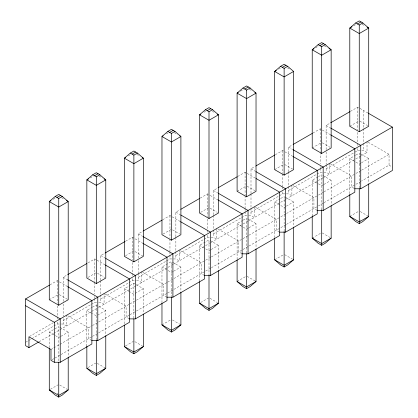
<?xml version="1.0" encoding="UTF-8"?>
<svg xmlns="http://www.w3.org/2000/svg" width="418" height="418" viewBox="0 0 418 418"><rect width="100%" height="100%" fill="white"/><g stroke="black" fill="none" stroke-linecap="round" stroke-linejoin="round"><path stroke-width="0.31" stroke-dasharray="2.09 1.57" d="M53.175 199.318L55.406 198.033M90.183 177.953L93.522 176.025M128.305 155.945L130.531 154.66M166.427 133.938L168.653 132.652M203.989 112.249L205.661 111.287M240.439 91.208L243.778 89.274M278.56 69.195L281.345 67.591M315.569 47.83L318.908 45.902M353.685 25.822L355.917 24.537M49.92 284.877L57.266 280.635L58.938 281.601M63.181 301.451L63.181 277.223L67.136 274.94M88.046 262.865L94.829 258.951L96.506 259.918M100.743 280.133L100.743 255.534L105.268 252.921M125.614 241.176L132.391 237.262L142.81 243.276M138.311 258.078L138.311 233.845L142.831 231.238M162.612 219.816L169.959 215.573L180.372 221.587M175.874 236.76L175.874 212.161L180.393 209.549M200.175 198.127L207.521 193.889L209.752 195.175M213.436 214.706L213.436 190.472L217.956 187.86M237.737 176.443L245.084 172.2L246.761 173.167M250.999 193.388L250.999 168.783L255.523 166.176M275.3 154.754L282.646 150.511L284.324 151.478M288.566 171.699L288.566 147.099L292.522 144.811M312.868 133.065L320.214 128.828L321.886 129.794M326.129 149.644L326.129 125.41L330.084 123.127M350.43 111.381L357.777 107.139L359.449 108.105M49.282 299.763L58.186 294.617M87.958 277.432L95.753 272.933M125.52 255.743L133.316 251.244M163.083 234.059L170.878 229.555M200.65 212.37L208.441 207.871M237.1 191.324L245.45 186.506M274.663 169.64L283.012 164.817M312.225 147.951L320.58 143.128M349.793 126.262L358.696 121.121M29.506 336.453L53.055 322.858M25.618 342.285L31.272 339.019M31.836 338.695L53.311 326.296M53.875 325.967L57.266 324.013L60.814 324.013M63.181 320.596L90.873 304.607M91.438 304.283L94.829 302.324L98.382 302.324M100.743 298.907L128.436 282.923M129 282.594L132.391 280.635L135.944 280.635M138.311 277.223L166.003 261.234M166.568 260.905L169.959 258.951L172.916 258.951M175.874 255.534L203.566 239.545M204.13 239.221L207.521 237.262L210.479 237.262M213.436 233.845L241.129 217.862M241.693 217.532L245.084 215.573L248.041 215.573M250.999 212.161L282.646 193.889L288.566 193.889L291.889 195.807L291.889 184.965M288.566 190.472L320.214 172.2L326.129 172.2L329.457 174.123L329.457 163.276M326.129 168.783L354.386 152.471M354.95 152.147L357.777 150.511L363.691 150.511L367.02 152.434L367.02 141.592M49.282 347.687L49.282 332.091L54.293 329.196M54.847 328.872L58.745 326.625L58.745 361.716M86.845 346.146L86.845 310.402L91.856 307.507M92.409 307.188L96.307 304.936L105.775 310.402L105.775 335.095M124.407 323.809L124.407 288.713L129.418 285.823M129.977 285.499L133.875 283.247L143.337 288.713L143.337 312.758M161.97 302.768L161.97 267.029L171.437 261.563L171.437 296.534M199.538 281.084L199.538 245.34L209 239.875L209 274.971M237.1 259.395L237.1 223.651L242.665 220.438M243.224 220.119L246.563 218.186L246.563 253.162M274.663 237.706L274.663 201.967L280.232 198.749M280.786 198.43L284.125 196.502L284.125 230.945M312.225 216.022L312.225 180.278L317.795 177.065M318.349 176.741L321.693 174.813L321.693 209.789M349.793 193.686L349.793 158.589L355.357 155.376M355.917 155.057L359.255 153.124L359.255 188.22M39.036 341.793L53.055 333.7M53.614 333.376L98.465 307.481M99.029 307.157L136.028 285.797M136.592 285.473L167.425 267.666M167.989 267.342L173.031 264.432M173.595 264.108L204.992 245.983M205.551 245.659L210.599 242.743M211.158 242.419L242.555 224.294M243.114 223.97L248.161 221.059M248.72 220.735L280.117 202.605M280.677 202.281L285.724 199.37M286.283 199.046L317.68 180.921M318.244 180.597L323.286 177.681M323.851 177.357L355.248 159.232M355.807 158.908L360.854 155.998M361.413 155.674L367.02 152.434M60.417 336.589L58.745 337.551L54.847 335.304M60.971 336.265L68.207 332.091L68.207 356.784M105.775 310.402L96.307 315.867L92.409 313.615M143.337 288.713L133.875 294.178L129.977 291.926M173.104 271.528L171.437 272.489L161.97 267.029M173.663 271.204L180.9 267.029L180.9 291.722M210.672 249.839L209 250.805L199.538 245.34M211.226 249.52L218.462 245.34L218.462 269.385M248.235 228.155L246.563 229.116L243.224 227.188M248.788 227.831L256.03 223.651L256.03 248.349M285.797 206.466L284.125 207.427L280.786 205.499M286.356 206.142L293.593 201.967L293.593 226.66M323.36 184.777L321.693 185.744L318.349 183.815M323.919 184.458L331.155 180.278L331.155 204.972M360.927 163.093L359.255 164.055L355.917 162.127M361.481 162.769L368.718 158.589L368.718 183.288M50.98 349.5L53.222 348.204M53.786 347.88L59.393 344.641M59.952 344.317L91.908 325.868M92.467 325.544L98.073 322.309M98.638 321.985L129.47 304.184M130.035 303.86L167.038 282.495M167.597 282.171L210.766 257.248M211.325 256.924L248.329 235.559M248.893 235.235L280.29 217.109M280.849 216.785L285.896 213.87M286.455 213.546L317.852 195.42M318.411 195.096L323.459 192.186M324.018 191.862L355.415 173.736M355.974 173.413L361.021 170.497M361.58 170.173L389.053 154.315L389.053 165.157L361.58 181.015M52.104 359.694L54.345 358.398M54.904 358.074L60.511 354.84M61.07 354.516L91.908 336.715M92.467 336.391L98.073 333.151M98.638 332.827L129.47 315.026M130.035 314.702L167.038 293.337M167.597 293.013L210.766 268.09M211.325 267.766L248.329 246.401M248.893 246.077L280.29 227.951M280.849 227.627L285.896 224.717M286.455 224.393L317.852 206.267M318.411 205.943L323.459 203.028M324.018 202.704L355.415 184.578M355.974 184.254L361.021 181.339M50.395 389.283L58.186 384.785M87.958 367.6L95.753 363.096M125.52 345.911L133.316 341.412M161.97 324.864L170.878 319.723M200.65 302.538L208.441 298.034M237.1 281.492L245.45 276.669M274.663 259.803L283.012 254.98M312.225 238.119L320.58 233.296M349.793 216.43L358.696 211.289M57.224 393.881L58.238 393.296M248.637 215.573L250.999 215.573L254.327 217.496L254.327 206.654M211.069 237.262L213.436 237.262L216.764 239.185L216.764 228.338M173.507 258.951L175.874 258.951L179.202 260.869L179.202 250.027M136.534 280.635L138.311 280.635L141.634 282.558L141.634 271.716M98.972 302.324L100.743 302.324L104.072 304.247L104.072 293.399M61.404 324.013L63.181 324.013L66.509 325.93L66.509 315.088M362.04 24.213L364.825 25.822M324.478 45.902L327.816 47.83M359.929 108.382L367.824 112.938M287.469 67.909L289.695 69.195M359.814 121.121L367.605 125.619M368.148 142.245L389.053 154.315M326.129 125.41L330.037 127.668M389.053 165.157L392.382 167.08M322.362 130.066L330.262 134.627M249.347 89.274L251.573 90.565M360.368 153.767L368.718 158.589M349.793 158.589L355.357 161.803M322.247 142.81L330.042 147.308M330.021 163.605L351.491 175.999L351.491 186.846L354.819 188.764M288.566 147.099L292.469 149.351M284.799 151.755L292.694 156.311M212.339 111.287L214.011 112.249M322.806 175.456L331.155 180.278M312.225 180.278L317.795 183.492M284.684 164.493L292.48 168.997M360.243 211.534L367.636 215.803M359.762 219.795L360.776 220.38M293.023 185.618L313.928 197.688L313.928 208.53L317.257 210.453M250.999 168.783L255.466 171.364M247.237 173.444L255.691 178.324M174.222 132.652L177.561 134.58M285.243 197.144L293.593 201.967M274.663 201.967L280.232 205.181M247.122 186.182L254.917 190.681M322.184 232.936L330.074 237.492M255.455 207.307L276.366 219.377L276.366 230.219L279.689 232.142M213.436 190.472L217.903 193.048M210.212 195.441L218.128 200.008M136.655 154.336L139.44 155.945M247.675 218.828L256.03 223.651M237.1 223.651L242.665 226.864M210.113 208.19L217.35 212.37M284.621 254.625L292.506 259.176M217.893 228.991L238.798 241.061L238.798 251.908L242.126 253.825M175.874 212.161L180.336 214.737M99.092 176.025L102.431 177.953M210.113 240.517L218.462 245.34M172.55 229.879L179.787 234.059M247.059 276.314L255.487 281.178M180.33 250.68L201.236 262.75L201.236 273.591L204.564 275.514M138.311 233.845L142.773 236.426M61.53 197.714L64.315 199.318M172.55 262.206L180.9 267.029M134.988 251.568L142.778 256.067M209.988 298.285L217.381 302.554M142.768 272.369L163.673 284.439L163.673 295.28L167.001 297.203M100.743 255.534L105.211 258.11M96.981 260.189L105.247 264.965M124.407 288.713L129.418 291.607M97.42 273.252L104.662 277.432M172.42 319.969L180.357 324.551M105.205 294.053L126.111 306.122L126.111 316.969L129.434 318.887M63.181 277.223L67.648 279.799M59.419 281.878L67.679 286.649M86.845 310.402L91.856 313.296M59.304 294.617L67.653 299.44M134.857 341.658L142.251 345.926M67.638 315.742L88.543 327.811L88.543 338.653L91.871 340.576M59.858 327.268L68.207 332.091M49.282 332.091L54.293 334.98M97.295 363.346L105.231 367.929M59.732 385.03L67.669 389.613M363.691 110.556L363.691 127.955M363.691 128.598L363.691 142.778M363.691 143.426L363.691 150.511M357.777 107.139L357.777 129.799M357.777 132.386L357.777 142.747M357.777 143.39L357.777 145.981M357.777 148.573L357.777 150.511M326.129 151.953L326.129 164.253M326.129 164.901L326.129 172.2M320.214 128.828L320.214 151.483M320.214 152.131L320.214 163.783M320.214 166.374L320.214 167.67M320.214 168.318L320.214 172.2M288.566 171.976L288.566 186.156M288.566 186.59L288.566 193.889M282.646 150.511L282.646 173.172M282.646 173.82L282.646 186.12M282.646 186.768L282.646 189.354M282.646 191.946L282.646 193.889M250.999 194.03L250.999 207.626M250.999 208.274L250.999 215.573M245.084 172.2L245.084 194.861M245.084 195.504L245.084 207.809M245.084 208.451L245.084 211.043M245.084 211.691L245.084 215.573M213.436 215.348L213.436 229.529M213.436 229.963L213.436 237.262M207.521 193.889L207.521 216.545M207.521 219.136L207.521 229.492M207.521 230.14L207.521 232.732M207.521 235.318L207.521 237.262M175.874 237.408L175.874 251.004M175.874 251.652L175.874 258.951M169.959 215.573L169.959 238.234M169.959 238.882L169.959 251.181M169.959 251.829L169.959 254.416M169.959 255.064L169.959 258.951M138.311 260.66L138.311 272.902M138.311 273.335L138.311 280.635M133.875 283.247L133.875 318.344M132.391 237.262L132.391 259.923M132.391 262.509L132.391 272.87M132.391 273.513L132.391 276.105M132.391 278.696L132.391 280.635M100.743 280.781L100.743 294.591M100.743 295.024L100.743 302.324M96.307 304.936L96.307 339.912M94.829 258.951L94.829 281.607M94.829 282.255L94.829 293.906M94.829 296.498L94.829 297.794M94.829 298.442L94.829 302.324M63.181 304.032L63.181 316.28M63.181 318.652L63.181 324.013M57.266 280.635L57.266 303.296M57.266 305.882L57.266 316.243M57.266 316.891L57.266 319.477M57.266 322.069L57.266 324.013"/><path stroke-width="0.63" d="M55.197 196.45L49.282 201.57L49.282 299.763L58.745 305.229L68.207 299.763L68.207 201.57L62.292 196.45L58.745 194.396L55.197 196.45L58.745 198.498L62.292 196.45M92.759 174.761L86.845 179.881L86.845 278.075L96.307 283.54L105.775 278.075L105.775 179.881L99.86 174.761L96.307 172.712L92.759 174.761L96.307 176.809L99.86 174.761M130.322 153.072L124.407 158.197L124.407 256.386L133.875 261.851L143.337 256.386L143.337 158.197L137.423 153.072L133.875 151.023L130.322 153.072L133.875 155.12L137.423 153.072M167.884 131.388L161.97 136.508L161.97 234.702L171.437 240.167L180.9 234.702L180.9 136.508L174.985 131.388L171.437 129.334L167.884 131.388L171.437 133.436L174.985 131.388M205.452 109.699L199.538 114.819L199.538 213.013L209 218.478L218.462 213.013L218.462 114.819L212.548 109.699L209 107.651L205.452 109.699L209 111.747L212.548 109.699M243.015 88.01L237.1 93.136L237.1 191.324L246.563 196.789L256.03 191.324L256.03 93.136L250.116 88.01L246.563 85.962L243.015 88.01L246.563 90.058L250.116 88.01M280.577 66.326L274.663 71.447L274.663 169.64L284.125 175.105L293.593 169.64L293.593 71.447L287.678 66.326L284.125 64.273L280.577 66.326L284.125 68.374L287.678 66.326M318.14 44.637L312.225 49.758L312.225 147.951L321.693 153.416L331.155 147.951L331.155 49.758L325.241 44.637L321.693 42.589L318.14 44.637L321.693 46.685L325.241 44.637M355.708 22.948L349.793 28.074L349.793 126.262L359.255 131.727L368.718 126.262L368.718 28.074L362.803 22.948L359.255 20.9L355.708 22.948L359.255 24.996L362.803 22.948M68.207 357.432L68.207 389.926L62.292 395.052L58.745 397.1L55.197 395.052L49.282 389.926L49.282 348.335M105.775 335.748L105.775 368.242L99.86 373.363L96.307 375.411L92.759 373.363L86.845 368.242L86.845 346.146M143.337 314.059L143.337 346.553L137.423 351.674L133.875 353.727L130.322 351.674L124.407 346.553L124.407 325.105M180.9 292.37L180.9 324.864L174.985 329.99L171.437 332.038L167.884 329.99L161.97 324.864L161.97 303.421M218.462 270.686L218.462 303.181L212.548 308.301L209 310.349L205.452 308.301L199.538 303.181L199.538 281.732M256.03 248.997L256.03 281.492L250.116 286.612L246.563 288.666L243.015 286.612L237.1 281.492L237.1 260.043M293.593 227.308L293.593 259.803L287.678 264.928L284.125 266.977L280.577 264.928L274.663 259.803L274.663 238.359M331.155 205.625L331.155 238.119L325.241 243.239L321.693 245.288L318.14 243.239L312.225 238.119L312.225 216.022M368.718 183.936L368.718 216.43L362.803 221.55L359.255 223.604L355.708 221.55L349.793 216.43L349.793 194.333M50.949 200.603L49.282 201.57L58.745 207.035L68.207 201.57L66.54 200.603M88.511 178.92L86.845 179.881L96.307 185.346L105.775 179.881L104.103 178.92M125.52 157.555L124.407 158.197L133.875 163.663L143.337 158.197L142.224 157.555M163.083 135.866L161.97 136.508L171.437 141.974L180.9 136.508L179.787 135.866M200.65 114.177L199.538 114.819L209 120.285L218.462 114.819L217.35 114.177M238.213 92.493L237.1 93.136L246.563 98.601L256.03 93.136L254.917 92.493M276.335 70.48L274.663 71.447L284.125 76.912L293.593 71.447M313.897 48.796L312.225 49.758L321.693 55.223L331.155 49.758L328.929 48.472M352.019 26.789L349.793 28.074L359.255 33.539L368.718 28.074L367.051 27.107M56.968 197.474L60.521 195.42M94.536 175.785L98.084 173.736M132.098 154.096L135.646 152.047M169.661 132.412L173.209 130.359M207.224 110.723L210.776 108.675M244.791 89.034L248.339 86.986M282.354 67.35L285.902 65.297M319.916 45.661L323.464 43.613M357.479 23.972L361.032 21.924M38.477 342.117L28.946 347.619L25.618 345.696L25.618 298.907L49.355 285.207M67.7 274.61L86.918 263.518M105.268 252.921L125.045 241.505M143.395 230.908L162.043 220.145M180.957 209.225L199.611 198.456M218.525 187.536L237.173 176.767M256.088 165.847L274.736 155.083M293.086 144.487L312.298 133.394M330.648 122.798L349.866 111.705M25.618 305.741L54.309 322.304L392.382 127.119L392.382 170.492L360.734 188.764L354.819 188.764M28.946 347.619L28.946 336.777L50.98 349.5L50.98 360.342L54.309 362.265L60.223 362.265L91.871 343.993L91.871 300.615L67.679 286.649M91.871 340.576L97.786 340.576L129.434 322.304L129.434 278.926L105.435 265.069M129.434 318.887L135.354 318.887L167.001 300.615L167.001 257.242L142.998 243.386M167.001 297.203L172.916 297.203L204.564 278.931L204.564 235.553L180.56 221.697M204.564 275.514L210.479 275.514L242.126 257.242L242.126 213.864L218.128 200.008M242.126 253.825L248.041 253.825L279.689 235.553L279.689 192.181L256.062 178.538M279.689 232.142L285.609 232.142L317.257 213.87L317.257 170.492L293.065 156.525M317.257 210.453L323.171 210.453L354.819 192.181L354.819 148.803L330.628 134.842M68.207 389.926L58.745 395.391L49.282 389.926M105.775 368.242L96.307 373.702L86.845 368.242M143.337 346.553L133.875 352.019L124.407 346.553M180.9 324.864L171.437 330.33L161.97 324.864M218.462 303.181L209 308.641L199.538 303.181M256.03 281.492L246.563 286.957L237.1 281.492M293.593 259.803L284.125 265.268L274.663 259.803M331.155 238.119L321.693 243.579L312.225 238.119M368.718 216.43L359.255 221.895L349.793 216.43M368.19 113.153L392.382 127.119M330.591 127.986L360.734 145.391L360.734 188.764M293.028 149.675L323.171 167.075L323.171 210.453M256.025 171.683L285.609 188.764L285.609 232.142M218.462 193.372L248.041 210.453L248.041 253.825M180.895 215.061L210.479 232.136L210.479 275.514M143.332 236.745L172.916 253.825L172.916 297.203M105.77 258.434L135.354 275.514L135.354 318.887M67.648 279.799L97.786 297.198L97.786 340.576M25.618 298.907L60.223 318.887L60.223 362.265M359.255 24.996L359.255 131.727M359.255 188.748L359.255 223.604M321.693 46.685L321.693 153.416M321.693 209.789L321.693 245.288M284.125 68.374L284.125 175.105M284.125 231.473L284.125 266.977M246.563 90.058L246.563 196.789M246.563 253.81L246.563 288.666M209 111.747L209 218.478M209 275.499L209 310.349M171.437 133.436L171.437 240.167M171.437 297.188L171.437 332.038M133.875 155.12L133.875 261.851M133.875 318.877L133.875 353.727M96.307 176.809L96.307 283.54M96.307 340.56L96.307 375.411M58.745 198.498L58.745 305.229M58.745 362.249L58.745 397.1M54.309 322.304L54.309 362.265"/></g></svg>
